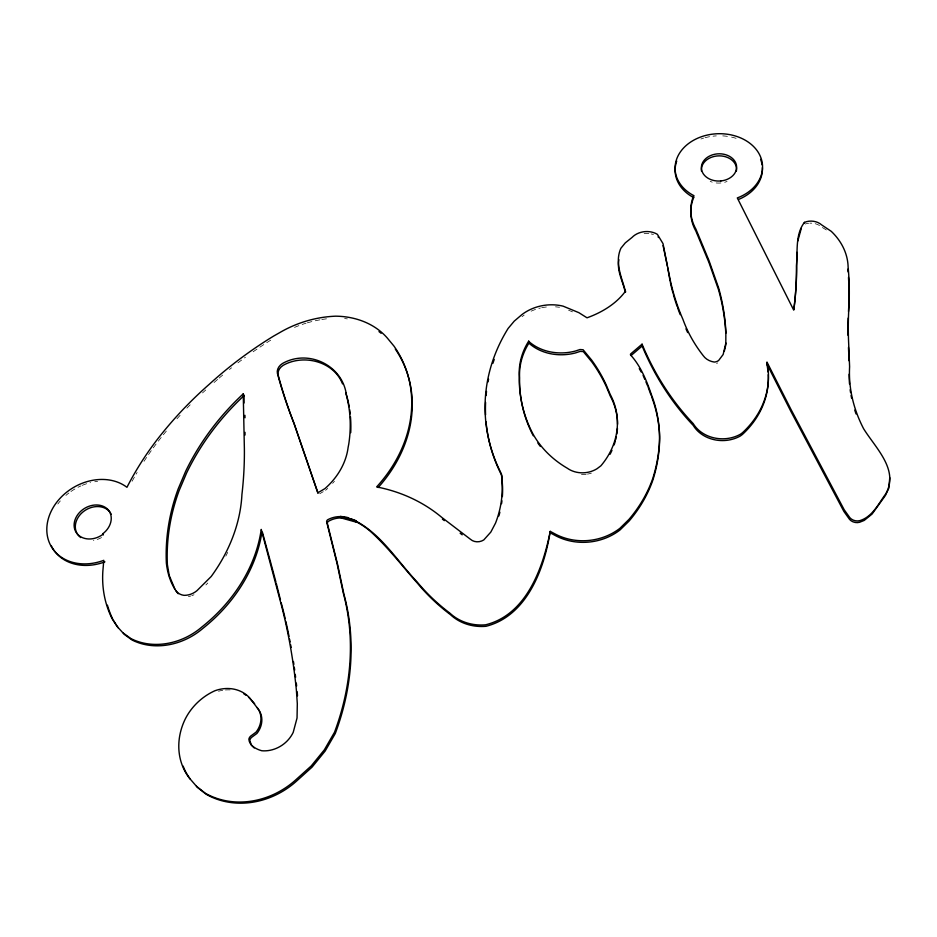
<?xml version="1.0" encoding="UTF-8"?>
<svg xmlns="http://www.w3.org/2000/svg" width="937" height="937" viewBox="0 0 937 937"><rect width="100%" height="100%" fill="white"/><g stroke="black" fill="none" stroke-linecap="round" stroke-linejoin="round"><path stroke-width="0.7" stroke-dasharray="4.68 3.51" d="M205.917 584.957L207.791 583.048M319.693 493.752L323.23 491.679M568.595 310.229L572.519 311.857M826.387 229.963L821.421 226.918A14.032 11.057 2 0 0 809.826 223.147M57.813 504.012A48.759 39.459 -31.4 0 1 60.319 500.944M65.918 495.404A48.759 39.459 -31.4 0 1 68.881 492.991M70.954 491.492A48.759 39.459 -31.4 0 1 80.945 485.893M82.245 485.331A48.759 39.459 -31.4 0 1 90.561 482.614M94.766 481.759A48.759 39.459 -31.4 0 1 97.589 481.372M132.094 481.255A315.593 280.538 -21.9 0 1 137.118 472.435M144.017 461.332A315.593 280.538 -21.9 0 1 157.404 442.323M158.283 441.163A380.949 345.308 -19.7 0 1 167.407 429.814M176.952 418.804A380.949 345.308 -19.7 0 1 180.876 414.505M186.896 408.169A380.949 345.308 -19.7 0 1 190.984 404.011M202.521 392.919A380.949 345.308 -19.7 0 1 205.742 389.979M214.069 382.519A395.812 360.171 -18.5 0 1 218.11 378.97M219.129 378.091A395.812 360.171 -18.5 0 1 224.259 373.758M229.46 369.506A395.812 360.171 -18.5 0 1 231.556 367.819M237.904 362.865A395.812 360.171 -18.5 0 1 245.435 357.243M253.131 351.773A395.812 360.171 -18.5 0 1 271.953 339.405M294.534 327.388A100.482 83.17 -19.8 0 1 306.048 323.206M307.348 322.82A100.482 83.17 -19.8 0 1 320.524 319.728M321.848 319.494A100.482 83.17 -19.8 0 1 329.098 318.533M344.629 318.533A75.581 62.088 -19.4 0 1 347.358 318.885M522.026 316.659A42.048 34.903 -8.5 0 1 524.146 315.113M531.15 311.166A42.048 34.903 -8.5 0 1 540.38 308.027M541.738 307.734A42.048 34.903 -8.5 0 1 547.267 306.914M555.512 306.832A42.048 34.903 -8.5 0 1 559.494 307.289M644.152 233.7A18.108 14.488 -4.2 0 1 650.032 233.746M651.18 233.945A18.108 14.488 -4.2 0 1 653.429 234.519M717.683 362.924A6.864 5.716 -0.2 0 1 716.594 363.439M700.911 139.004A43.676 33.791 -2 0 1 703.628 138.102M705.011 137.716A43.676 33.791 -2 0 1 716.301 135.888M722.755 135.888A43.676 33.791 -2 0 1 729.103 136.615M731.574 137.107A43.676 33.791 -2 0 1 738.368 139.121M805.293 224.002A14.032 11.057 2 0 1 808.643 223.252M218.532 691.237A35.454 31.015 -38.5 0 1 222.678 690.311M225.419 689.972A35.454 31.015 -38.5 0 1 231.017 689.948M727.053 181.45A17.522 13.551 -2 0 1 724.664 182.27M712.237 182.129A17.522 13.551 -2 0 1 710.199 181.38M720.881 182.973A17.662 13.668 -2 0 1 713.233 182.422M591.388 473.126A24.643 21.364 -6.9 0 1 587.487 474.099M586.152 474.298A24.643 21.364 -6.9 0 1 579.3 474.333M334.427 481.22A70.041 58.317 -23.1 0 1 332.623 483.328M327.704 488.388A70.041 58.317 -23.1 0 1 325.596 490.297M193.994 594.737A17.299 14.582 -31.5 0 1 191.816 595.674M190.703 596.037A17.299 14.582 -31.5 0 1 188.419 596.576M227.714 552.338A164.022 132.117 -31.2 0 1 225.805 556.121M101.536 537.557A19.642 15.894 -31.4 0 1 93.384 540.344"/><path stroke-width="1.41" d="M725.8 333.267A287.671 237.986 -13.9 0 0 718.538 289.779L708.922 262.442L695.851 231.029A60.261 47.318 -0.4 0 1 693.661 197.59L693.673 195.564A43.746 33.814 -2 0 1 687.91 144.029A43.746 33.814 -2 0 1 754.648 147.636A43.746 33.814 -2 0 1 737.302 197.93L793.721 310.124A479.896 381.16 -17.6 0 0 796.649 263.929L796.977 252.346M178.264 593.718A14.547 12.275 -31.6 0 1 176.73 591.891C170.651 583.493 167.477 573.315 166.364 563.078A225.618 196.84 -20.9 0 1 178.171 488.927L185.631 471.346A263.32 232.001 -19.3 0 1 243.245 393.845L244.37 448.308A494.361 364.798 -35.9 0 1 241.922 494.572A164.338 132.281 -31.1 0 1 211.188 576.513L196.934 590.697A17.334 14.594 -31.5 0 1 184.027 595.346A14.582 12.286 -31.6 0 1 175.711 590.404M244.007 403.039L244.077 395.59L243.245 393.845M245.002 435.049L245.025 432.344M848.489 311.482L848.5 311.225A402.242 326.638 -12.9 0 0 848.489 277.469M889.763 477.718L888.803 488.247L885.371 495.532L872.078 514.05L864.23 520.41L859.604 522.272A8.995 7.754 11 0 1 849.59 519.438L843.897 511.45L790.887 411.402L766.817 363.907M804.356 223.393L804.45 222.374A14.055 11.068 2 0 1 821.655 224.903L831.26 231.334A70.896 56.77 1.3 0 1 848.126 267.174A402.969 326.99 -12.9 0 1 848.793 309.292L848.781 309.55A596.319 432.847 19.7 0 0 848.77 345.601L849.601 366.754A168.028 134.787 12.3 0 0 863.551 428.619C875.404 447.874 899.344 469.824 885.758 493.834C878.473 503.755 872.558 516.697 859.943 520.609A9.007 7.765 11 0 1 849.906 517.763L844.202 509.775L791.074 409.598L766.958 362.045A97.893 82.327 -2.2 0 1 742.42 432.765L740.476 434.206A32.678 27.735 1 0 1 693.204 423.583C671.384 400.673 654.178 373.359 642.068 344.172L630.988 353.647A1.277 1.066 -4.4 0 0 630.941 355.357C640.931 366.496 646.635 380.82 651.484 394.84A164.736 141.639 -12.3 0 1 659.578 436.783A182.34 156.385 -13.3 0 1 652.62 478.912A145.294 125.171 -11.2 0 1 628.961 519.403L619.872 528.339A54.873 48.255 -6.9 0 1 554.446 533.61L550.23 531.361C542.816 568.454 526.336 614.813 485.518 624.827A46.37 41.802 -16.3 0 1 449.947 613.173A219.574 190.855 -6.2 0 1 416.988 581.795C396.222 559.916 379.778 531.572 351.34 518.84M550.23 531.361C544.374 568.923 526.863 616.054 485.94 626.303A46.276 41.743 -16.3 0 1 450.439 614.649A219.153 190.609 -6.2 0 1 417.539 583.329C401.879 565.679 387.578 546.716 369.928 530.951C358.602 521.44 342.766 513.007 328.418 521.323A2.6 2.237 -23.6 0 0 327.353 523.408L337.648 564.636L343.949 594.363A261.446 218.778 -38.1 0 1 335.259 733.542L325.127 751.076L312.068 767.122L296.596 781.06A77.982 68.834 -38.4 0 1 206.128 794.26L197.484 787.455L189.309 778.015A63.716 56.138 -39.3 0 1 185.21 719.101A54.943 48.267 -39.3 0 1 214.866 690.768A35.524 31.062 -38.4 0 1 249.675 697.913L257.991 708.829A21.692 19.068 -38.1 0 1 256.937 733.437L252.393 736.787A5.118 4.533 -39.1 0 0 249.792 740.453L251.35 745.091L254.185 747.925M618.888 259.725C616.675 270.161 622.414 280.585 624.885 290.611M725.882 343.001L723.141 354.514L718.679 360.429A6.875 5.716 -0.2 0 1 714.217 362.057A15.988 13.27 -0.2 0 1 703.265 355.709A172.736 137.973 4.2 0 1 682.956 319.423A309.702 239.591 7.4 0 1 670.037 279.144L663.009 243.62L657.376 234.332A18.131 14.512 -4.2 0 0 632.018 237.448L625.272 242.894L620.88 248.27C614.309 263.051 622.051 277.727 625.6 292.086M724.301 351.258L725.812 344.875L725.859 331.382A288.198 238.244 -13.9 0 0 718.585 287.835L708.958 260.474L695.863 229.038A60.366 47.365 -0.4 0 1 693.673 195.564M797.785 241.032L801.346 228.171M625.529 291.126C616.253 303.881 601.659 312.571 587.019 317.807L578.855 312.665L563.125 306.165A42.13 34.95 -8.5 0 0 521.71 314.773L514.249 321.133L508.123 328.442A197.543 167.571 -1.4 0 0 500.1 471.241L501.506 474.227L502.197 485.12A116.996 100.962 -19.8 0 1 495.521 523.127L490.812 532.087L483.797 539.923A10.541 9.335 -15.2 0 1 470.479 539.302L441.913 517.505A162.417 143.865 -28.8 0 0 376.615 486.924A143.056 117.652 -22.4 0 0 393.973 346.093L387.262 337.988A75.721 62.147 -19.3 0 0 335.692 316.179A100.669 83.264 -19.8 0 0 279.343 332.834L273.663 336.055A396.62 360.722 -18.5 0 0 209.197 384.346A381.722 345.823 -19.7 0 0 157.287 439.476A316.226 280.948 -21.8 0 0 126.952 487.31A48.853 39.506 -31.3 0 0 48.759 517.329A48.853 39.506 -31.3 0 0 103.784 560.326L102.847 571.312A122.794 103.913 -29.6 0 0 112.124 618.748L117.031 626.373L124.41 634.49L131.965 639.948A61.912 51.957 -32.5 0 0 202.907 628.376A149.006 121.833 -31.2 0 0 261.868 532.321M804.45 222.374C795.103 234.32 797.762 251.608 796.462 265.897A479.041 380.773 -17.6 0 1 793.908 309.222M642.068 344.172L642.161 346.034L631.105 355.498M348.951 517.915C341.888 515.643 334.286 516.252 327.704 519.719A2.6 2.237 -23.6 0 0 326.638 521.815L336.957 563.09L343.247 592.863A261.985 219.106 -38.1 0 1 334.509 732.254L324.354 749.823L311.26 765.904L295.752 779.865A78.134 68.94 -38.4 0 1 205.098 793.1L196.442 786.272M340.553 516.369L356.13 520.691M341.232 517.974L356.774 522.296M550.511 532.966L554.727 535.226A54.768 48.185 -6.9 0 0 620.013 529.967L629.09 521.042A145.012 125.019 -11.2 0 0 652.691 480.611A181.989 156.186 -13.3 0 0 659.648 438.539A164.42 141.464 -12.3 0 0 651.555 396.644M123.274 633.072L130.84 638.53A62.041 52.027 -32.5 0 0 201.923 626.947A149.288 121.986 -31.2 0 0 261.236 529.405L279.987 599.856A803.103 580.483 -46.9 0 1 296.42 690.487L297.31 703.757L297.041 718.035L293.211 732.359A29.761 26.388 -37.5 0 1 261.81 750.76C256.269 749.237 249.277 745.641 248.867 739.188A5.13 4.533 -39 0 1 251.467 735.522L256.024 732.16A21.738 19.103 -38.1 0 0 257.101 707.517M442.405 519.133L444.349 520.632M460.137 533.2L462.187 534.828M528.679 341.162L529.78 342.298A46.276 38.03 -7.8 0 0 575.295 351.07L579.98 349.536L583.107 349.735L591.575 359.984A191.406 163.87 -16.3 0 1 606.309 385.166L610.116 394.243A80.945 69.326 -9.7 0 1 600.898 465.806L596.974 468.758A24.69 21.387 -6.9 0 1 567.236 468.184A105.682 89.542 -4.4 0 1 532.989 434.018C523.572 416.251 518.84 396.21 519.274 376.112A78.743 66.152 -6.1 0 1 528.679 341.162L528.983 343.012A78.603 66.07 -6.1 0 0 519.602 377.916C519.168 398.002 523.888 418.007 533.294 435.764M528.983 343.012L530.073 344.148A46.194 37.984 -7.7 0 0 575.517 352.921L580.19 351.387L583.306 351.586L591.762 361.823A191.043 163.659 -16.3 0 1 606.473 386.969L610.28 396.046A80.793 69.244 -9.7 0 1 617.565 424.274M658.067 236.909L658.641 237.541M254.653 703.746L250.577 699.248A35.454 31.015 -38.5 0 0 248.528 697.21M102.66 533.856L103 534.313A19.677 15.917 -31.3 0 1 77.08 533.68A19.677 15.917 -31.3 0 1 82.761 509.599A19.677 15.917 -31.3 0 1 108.657 510.325A19.677 15.906 -31.3 0 1 102.66 533.856L103.421 534.898M113.272 620.189L118.179 627.802M342.555 383.889C333.701 361.213 303.307 353.776 283.15 365.348A10.752 8.749 -20.6 0 0 278.16 375.105A691.787 536.936 6.1 0 0 294.37 424.203L318.041 493.19M639.268 368.604L641.189 372.001M174.774 588.823L169.21 575.435L167.383 564.613A225.173 196.571 -21 0 1 179.143 490.543L186.592 472.998A262.805 231.685 -19.4 0 1 244.077 395.59M642.161 346.034C654.249 375.187 671.419 402.465 693.204 425.351A32.608 27.7 1 0 0 740.382 435.974L742.327 434.534A97.717 82.233 -2.2 0 0 768.246 374.706M643.098 375.386L644.808 379.321M645.956 381.933L647.666 385.868M648.158 387.215L651.074 395.297M271.156 564.285L262.43 532.31M271.519 565.632L275.9 581.959M276.263 583.318L280.456 599.949M663.068 245.588L667.437 266.295M667.683 267.619L670.084 281.088M297.228 691.834L297.498 695.804M848.477 347.486L849.063 360.78M244.92 415.302L245.025 417.761M104.921 561.849A48.759 39.459 -31.4 0 1 51.184 545.557M378.993 331.616A75.581 62.088 -19.4 0 1 381.113 333.291M395.32 349.079A142.787 117.512 -22.4 0 1 378.161 487.533M502.361 496.61A116.774 100.833 -19.8 0 0 502.56 486.783L501.869 475.914L500.475 472.927A197.157 167.36 -1.3 0 1 486.034 421.849M501.939 500.838A116.774 100.833 -19.8 0 1 501.553 503.673M499.878 512.164A116.774 100.833 -19.8 0 1 498.871 515.959M485.565 414.915A197.157 167.36 -1.3 0 1 485.589 402.465M486.069 395.555A197.157 167.36 -1.3 0 1 486.526 391.443M488.025 381.921A197.157 167.36 -1.3 0 1 488.575 379.216M492.885 363.333A197.157 167.36 -1.3 0 1 494.232 359.457M680.215 314.668A309.116 239.333 7.4 0 1 677.697 307.992M677.217 306.657A309.116 239.333 7.4 0 1 673.398 294.558M673.024 293.211A309.116 239.333 7.4 0 1 670.365 282.435M687.676 332.565A172.42 137.821 4.2 0 1 685.978 328.84M762.39 167.629A43.676 33.791 -2 0 1 738.602 199.417M693.673 197.59A43.676 33.791 -2 0 1 676.713 161.094M760.598 159.349A43.676 33.791 -2 0 1 762.097 164.818M847.844 269.153A402.242 326.638 -12.9 0 1 848.09 271.917M848.055 335.364A595.03 432.273 19.7 0 1 848.196 318.065M856.055 413.955A167.688 134.612 12.3 0 1 854.755 410.078M851.628 398.272A167.688 134.612 12.3 0 1 851.065 395.426M850.573 392.58A167.688 134.612 12.3 0 1 850.152 389.733M849.531 384.065A167.688 134.612 12.3 0 1 849.145 374.203M767.087 365.243A97.717 82.233 -2.2 0 1 768.047 371.977M190.375 779.209A63.587 56.044 -39.3 0 1 183.148 766.126M243.784 693.813A35.454 31.015 -38.5 0 1 246.244 695.383M281.159 602.655A801.217 579.593 -46.9 0 1 285.176 618.631M285.808 621.336A801.217 579.593 -46.9 0 1 289.018 636.34M289.556 639.104A801.217 579.593 -46.9 0 1 290.095 641.88M290.611 644.656A801.217 579.593 -46.9 0 1 291.114 647.444M293.445 661.522A801.217 579.593 -46.9 0 1 293.867 664.368M294.277 667.226A801.217 579.593 -46.9 0 1 294.675 670.084M295.249 674.394A801.217 579.593 -46.9 0 1 295.612 677.275M296.303 683.073A801.217 579.593 -46.9 0 1 296.631 685.978M112.674 618.982A122.548 103.784 -29.6 0 1 107.404 605.161M701.462 171.073A17.592 13.61 -2 0 1 719.229 155.858A17.592 13.61 -2 0 1 736.4 171.014M617.448 428.42A80.793 69.244 -9.7 0 1 616.839 434.007M616.335 436.783A80.793 69.244 -9.7 0 1 615.714 439.523M615.363 440.894A80.793 69.244 -9.7 0 1 614.098 444.97M611.978 450.334A80.793 69.244 -9.7 0 1 610.069 454.246M540.415 446.48A105.483 89.437 -4.3 0 1 537.838 443.002M349.185 406.787A165.369 134.647 -26.1 0 0 346.35 394.489C342.239 364.798 307.851 348.892 282.4 363.556A10.775 8.761 -20.6 0 0 277.399 373.324A693.111 537.545 6.1 0 0 293.621 422.482L317.784 492.815L324.893 488.657A70.181 58.387 -23.1 0 0 348.119 447.394L348.728 444.255A165.685 134.799 -26 0 0 345.706 392.72M349.63 409.586A165.369 134.647 -26.1 0 1 350.18 413.838M350.45 416.684A165.369 134.647 -26.1 0 1 350.731 432.671M111.187 514.319A19.642 15.894 -31.4 0 0 109.77 511.907A19.642 15.894 -31.4 0 0 82.315 512.492A19.642 15.894 -31.4 0 0 80.746 537.569M720.928 180.935A17.545 13.563 -2 0 0 731.282 177.011A17.627 13.622 -2 0 0 729.572 156.362A17.627 13.622 -2 0 0 703.429 161.258A17.627 13.622 -2 0 0 713.28 180.384A17.698 13.68 -2 0 0 720.928 180.935"/></g></svg>
